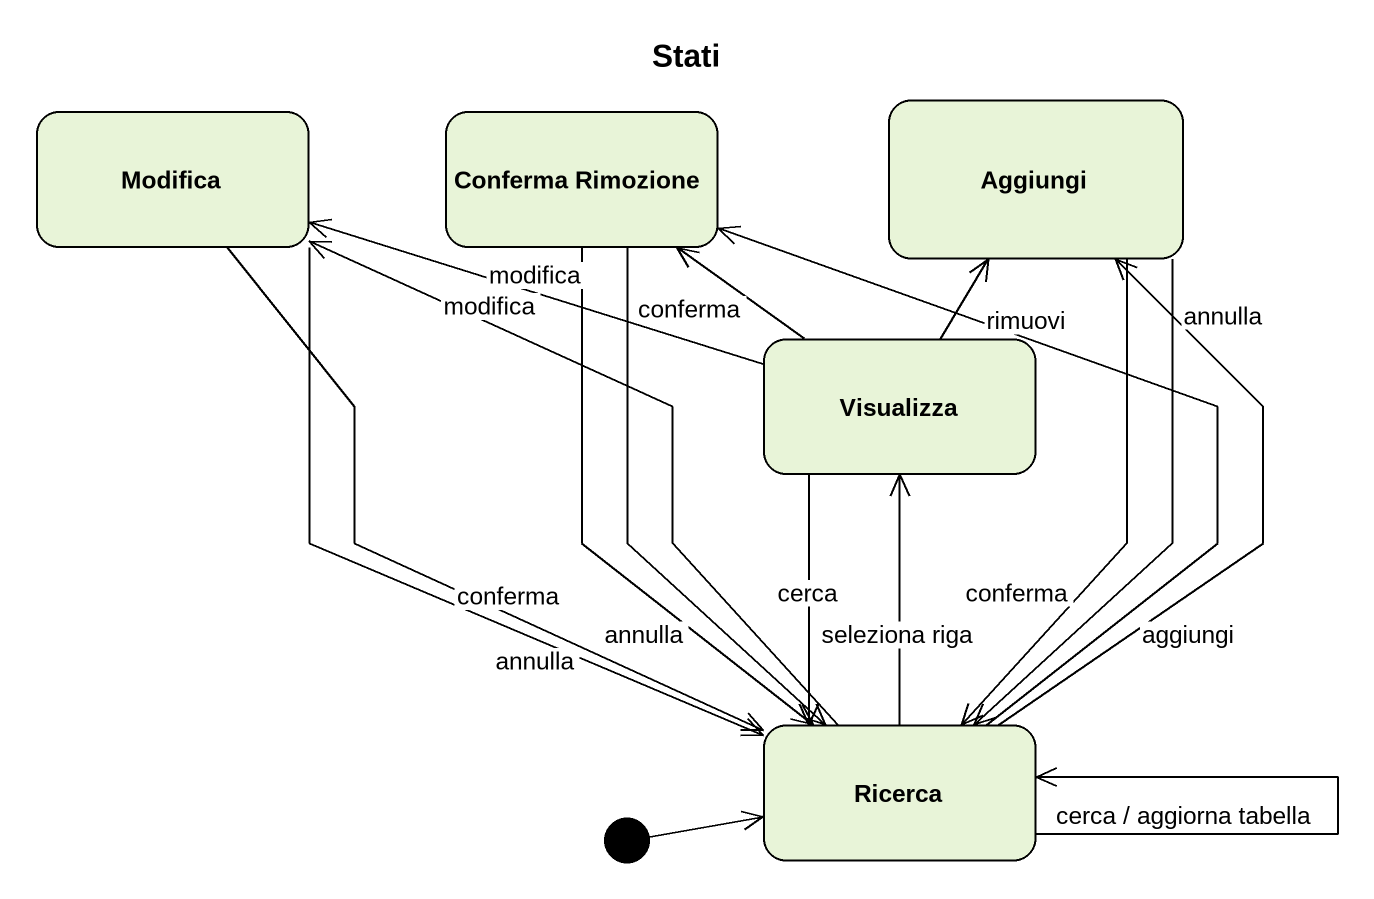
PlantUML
@startuml
title Stati
hide empty description
state Modifica
state "Conferma Rimozione" as Conferma_Rimozione
state Aggiungi
state Visualizza
state Ricerca
[*] -right-> Ricerca
Modifica --> Ricerca : conferma
Modifica --> Ricerca : annulla
Conferma_Rimozione --> Ricerca : conferma
Conferma_Rimozione --> Ricerca : annulla
Aggiungi --> Ricerca : conferma
Aggiungi --> Ricerca : annulla
Visualizza -left-> Modifica : modifica
Visualizza -up-> Conferma_Rimozione
Visualizza -up-> Aggiungi
Visualizza --> Ricerca : cerca
Ricerca -up-> Modifica : modifica
Ricerca -up-> Conferma_Rimozione : rimuovi
Ricerca -up-> Aggiungi : aggiungi
Ricerca -up-> Visualizza : seleziona riga
Ricerca --> Ricerca : cerca / aggiorna tabella
@enduml
